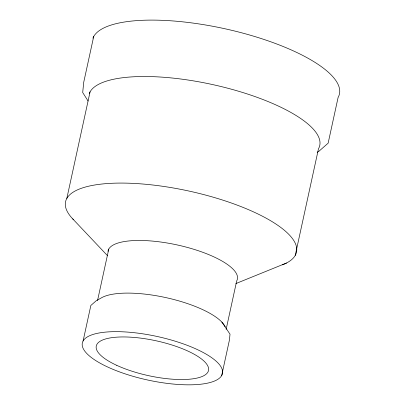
<?xml version="1.0" encoding="UTF-8"?>
<svg xmlns="http://www.w3.org/2000/svg" width="405" height="405" viewBox="0 0 405 405"><rect width="100%" height="100%" fill="white"/><g stroke="black" fill="none" stroke-linecap="round" stroke-linejoin="round"><path stroke-width="0.61" d="M93.697 36.536L83.729 82.25L82.696 92.512L88.057 100.987M66.825 198.44L90.062 91.864M83.101 340.99L90.847 305.471L96.137 300.819L102.171 297.427A66.182 20.564 12.3 0 1 169.609 298.46A66.182 20.564 12.3 0 1 225.18 326.729M97.554 300.495L108.763 249.08M226.152 329.285L236.692 280.933A66.182 20.564 12.3 0 0 179.44 245.44A66.182 20.564 12.3 0 0 107.983 251.353M221.697 375.501A71.7 22.275 12.3 0 0 127.55 332.095A71.7 22.275 12.3 0 0 107.948 367.138A71.7 22.275 12.3 0 0 221.697 375.501L229.443 339.977L230.01 334.155L221.869 322.102M295.245 255.378L318.482 148.802A118.184 36.718 12.3 0 0 220.229 86.326A118.184 36.718 12.3 0 0 89.287 93.525M317.201 152.255L318.801 151.359L328.136 143.178L338.104 97.458A126.461 39.29 12.3 0 0 233.153 30.653A126.461 39.29 12.3 0 0 92.902 38.202M235.882 283.571L286.517 263.022M72.753 218.913L107.35 255.514M73.502 219.687A118.184 36.718 12.3 0 1 188.123 190.871A118.184 36.718 12.3 0 1 282.528 264.829M116.797 365.366A57.434 17.84 12.3 0 0 207.907 372.063A57.434 17.84 12.3 0 0 132.496 337.299A57.434 17.84 12.3 0 0 116.797 365.366"/></g></svg>
